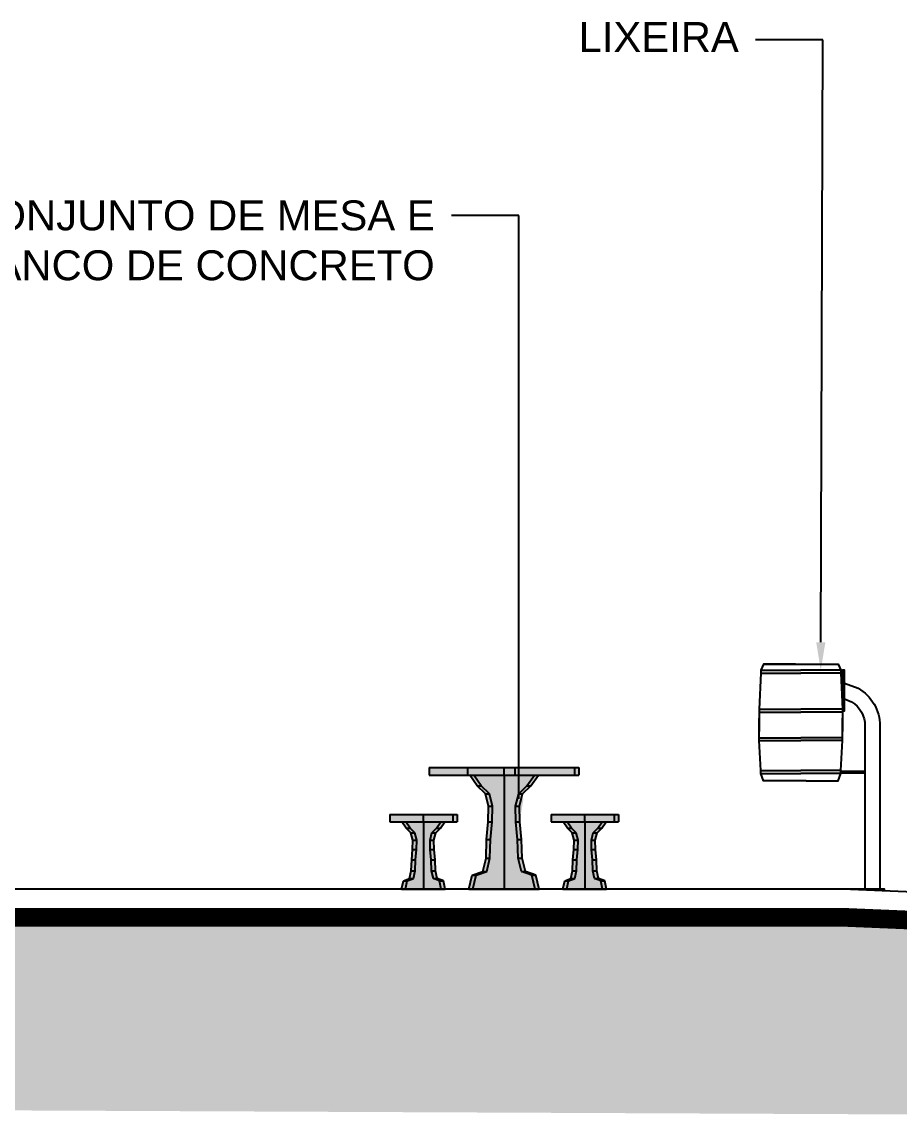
# Model space of a CAD drawing. Header units: metres. Extents: x 2304 to 3408, y 318 to 588.
# Drawn here: x 2640.14 to 2644.83, y 346.66 to 352.55 of the extents above; entities that cross this region are included whole.
import ezdxf
from ezdxf import colors
from ezdxf.entities.mleader import LeaderData, LeaderLine
from ezdxf.math import Vec2, Vec3

# ---------------------------------------------------------------- set-up
doc = ezdxf.new("R2010")
doc.units = ezdxf.units.M
doc.header["$LTSCALE"] = 5.5
doc.header["$MEASUREMENT"] = 0
for name, color, linetype in [('HACHURA PISOS', 250, 'Continuous'), ('PENA 01', 1, 'Continuous'), ('PENA 02', 2, 'Continuous'), ('PENA 03', 3, 'Continuous'), ('PENA 06', 6, 'Continuous'), ('TXT ESPECIFICAÇÕES', 7, 'Continuous')]:
    doc.layers.add(name, color=color, linetype=linetype)
doc.styles.get("Standard").update_dxf_attribs({"font": 'arial.ttf'})

# ---------------------------------------------------------------- blocks, each defined once
blk = doc.blocks.new('A$C72E55673')
at = {"true_color": 0xffffff}
h = blk.add_hatch(color=7, dxfattribs=at)
h.dxf.hatch_style = 1
h.paths.add_polyline_path([(0, 0.65), (-0.4, 0.65), (-0.4, 0.61), (0, 0.61)])
h.paths.add_polyline_path([(0.4, 0.65), (0, 0.65), (0, 0.61), (0.4, 0.61)])
h.paths.add_polyline_path([(0.1623, 0.61), (0, 0.61), (0, 0), (0.1662, 0), (0.1492, 0.0744), (0.0928, 0.0954), (0.0751, 0.166), (0.072, 0.265), (0.0638, 0.3603), (0.0618, 0.4441), (0.0783, 0.5096), (0.1226, 0.5528)])
h.paths.add_polyline_path([(0, 0.61), (-0.1623, 0.61), (-0.1226, 0.5528), (-0.0783, 0.5096), (-0.0618, 0.4441), (-0.0638, 0.3603), (-0.072, 0.265), (-0.0751, 0.166), (-0.0928, 0.0954), (-0.1492, 0.0744), (-0.1662, 0), (0, 0)])
h.paths.add_polyline_path([(-0.1623, 0.61), (-0.1835, 0.61), (-0.1438, 0.5528), (-0.1226, 0.5528)])
h.paths.add_polyline_path([(-0.1226, 0.5528), (-0.1438, 0.5528), (-0.0995, 0.5096), (-0.0783, 0.5096)], flags=17)
h.paths.add_polyline_path([(-0.0783, 0.5096), (-0.0995, 0.5096), (-0.083, 0.4441), (-0.0618, 0.4441)], flags=17)
h.paths.add_polyline_path([(-0.0618, 0.4441), (-0.083, 0.4441), (-0.085, 0.3603), (-0.0638, 0.3603)], flags=17)
h.paths.add_polyline_path([(-0.0638, 0.3603), (-0.085, 0.3603), (-0.0932, 0.265), (-0.072, 0.265)], flags=17)
h.paths.add_polyline_path([(-0.072, 0.265), (-0.0932, 0.265), (-0.0963, 0.166), (-0.0751, 0.166)], flags=17)
h.paths.add_polyline_path([(-0.0751, 0.166), (-0.0963, 0.166), (-0.114, 0.0954), (-0.0928, 0.0954)], flags=17)
h.paths.add_polyline_path([(-0.0928, 0.0954), (-0.114, 0.0954), (-0.1704, 0.0744), (-0.1492, 0.0744)])
h.paths.add_polyline_path([(-0.1492, 0.0744), (-0.1704, 0.0744), (-0.1874, 0), (-0.1662, 0)])
h.paths.add_polyline_path([(0.1835, 0.61), (0.1623, 0.61), (0.1226, 0.5528), (0.1438, 0.5528)])
h.paths.add_polyline_path([(0.1438, 0.5528), (0.1226, 0.5528), (0.0783, 0.5096), (0.0995, 0.5096)], flags=17)
h.paths.add_polyline_path([(0.0995, 0.5096), (0.0783, 0.5096), (0.0618, 0.4441), (0.083, 0.4441)], flags=17)
h.paths.add_polyline_path([(0.083, 0.4441), (0.0618, 0.4441), (0.0638, 0.3603), (0.085, 0.3603)], flags=17)
h.paths.add_polyline_path([(0.085, 0.3603), (0.0638, 0.3603), (0.072, 0.265), (0.0932, 0.265)], flags=17)
h.paths.add_polyline_path([(0.0932, 0.265), (0.072, 0.265), (0.0751, 0.166), (0.0963, 0.166)], flags=17)
h.paths.add_polyline_path([(0.0963, 0.166), (0.0751, 0.166), (0.0928, 0.0954), (0.114, 0.0954)], flags=17)
h.paths.add_polyline_path([(0.114, 0.0954), (0.0928, 0.0954), (0.1492, 0.0744), (0.1704, 0.0744)])
h.paths.add_polyline_path([(0.1704, 0.0744), (0.1492, 0.0744), (0.1662, 0), (0.1874, 0)])
h = blk.add_hatch(color=7, dxfattribs=at)
h.dxf.hatch_style = 1
h.paths.add_polyline_path([(-0.4313, 0.4), (-0.6113, 0.4), (-0.6113, 0.36), (-0.4313, 0.36)])
h.paths.add_polyline_path([(-0.4313, 0.36), (-0.5246, 0.36), (-0.5018, 0.3262), (-0.4763, 0.3007), (-0.4669, 0.2621), (-0.468, 0.2126), (-0.4727, 0.1564), (-0.4745, 0.098), (-0.4846, 0.0563), (-0.5171, 0.0439), (-0.5268, 0), (-0.4313, 0)])
h.paths.add_polyline_path([(-0.5246, 0.36), (-0.5458, 0.36), (-0.523, 0.3262), (-0.5018, 0.3262)])
h.paths.add_polyline_path([(-0.5018, 0.3262), (-0.523, 0.3262), (-0.4975, 0.3007), (-0.4763, 0.3007)], flags=17)
h.paths.add_polyline_path([(-0.4763, 0.3007), (-0.4975, 0.3007), (-0.4881, 0.2621), (-0.4669, 0.2621)], flags=17)
h.paths.add_polyline_path([(-0.4669, 0.2621), (-0.4881, 0.2621), (-0.4892, 0.2126), (-0.468, 0.2126)], flags=17)
h.paths.add_polyline_path([(-0.468, 0.2126), (-0.4892, 0.2126), (-0.4939, 0.1564), (-0.4727, 0.1564)], flags=17)
h.paths.add_polyline_path([(-0.4727, 0.1564), (-0.4939, 0.1564), (-0.4957, 0.098), (-0.4745, 0.098)], flags=17)
h.paths.add_polyline_path([(-0.4745, 0.098), (-0.4957, 0.098), (-0.5059, 0.0563), (-0.4846, 0.0563)], flags=17)
h.paths.add_polyline_path([(-0.4846, 0.0563), (-0.5059, 0.0563), (-0.5383, 0.0439), (-0.5171, 0.0439)])
h.paths.add_polyline_path([(-0.5171, 0.0439), (-0.5383, 0.0439), (-0.548, 0), (-0.5268, 0)])
h = blk.add_hatch(color=7, dxfattribs=at)
h.dxf.hatch_style = 1
h.paths.add_polyline_path([(-0.4313, 0.4), (-0.2513, 0.4), (-0.2513, 0.36), (-0.4313, 0.36)])
h.paths.add_polyline_path([(-0.4313, 0.36), (-0.3381, 0.36), (-0.3609, 0.3262), (-0.3864, 0.3007), (-0.3958, 0.2621), (-0.3947, 0.2126), (-0.39, 0.1564), (-0.3882, 0.098), (-0.378, 0.0563), (-0.3456, 0.0439), (-0.3359, 0), (-0.4313, 0)])
h.paths.add_polyline_path([(-0.3381, 0.36), (-0.3169, 0.36), (-0.3397, 0.3262), (-0.3609, 0.3262)])
h.paths.add_polyline_path([(-0.3609, 0.3262), (-0.3397, 0.3262), (-0.3651, 0.3007), (-0.3864, 0.3007)], flags=17)
h.paths.add_polyline_path([(-0.3864, 0.3007), (-0.3651, 0.3007), (-0.3746, 0.2621), (-0.3958, 0.2621)], flags=17)
h.paths.add_polyline_path([(-0.3958, 0.2621), (-0.3746, 0.2621), (-0.3735, 0.2126), (-0.3947, 0.2126)], flags=17)
h.paths.add_polyline_path([(-0.3947, 0.2126), (-0.3735, 0.2126), (-0.3688, 0.1564), (-0.39, 0.1564)], flags=17)
h.paths.add_polyline_path([(-0.39, 0.1564), (-0.3688, 0.1564), (-0.367, 0.098), (-0.3882, 0.098)], flags=17)
h.paths.add_polyline_path([(-0.3882, 0.098), (-0.367, 0.098), (-0.3568, 0.0563), (-0.378, 0.0563)], flags=17)
h.paths.add_polyline_path([(-0.378, 0.0563), (-0.3568, 0.0563), (-0.3244, 0.0439), (-0.3456, 0.0439)])
h.paths.add_polyline_path([(-0.3456, 0.0439), (-0.3244, 0.0439), (-0.3147, 0), (-0.3359, 0)])
h = blk.add_hatch(color=7, dxfattribs=at)
h.dxf.hatch_style = 1
h.paths.add_polyline_path([(0.4313, 0.4), (0.2513, 0.4), (0.2513, 0.36), (0.4313, 0.36)])
h.paths.add_polyline_path([(0.4313, 0.36), (0.3381, 0.36), (0.3609, 0.3262), (0.3864, 0.3007), (0.3958, 0.2621), (0.3947, 0.2126), (0.39, 0.1564), (0.3882, 0.098), (0.378, 0.0563), (0.3456, 0.0439), (0.3359, 0), (0.4313, 0)])
h.paths.add_polyline_path([(0.3381, 0.36), (0.3169, 0.36), (0.3397, 0.3262), (0.3609, 0.3262)])
h.paths.add_polyline_path([(0.3609, 0.3262), (0.3397, 0.3262), (0.3651, 0.3007), (0.3864, 0.3007)], flags=17)
h.paths.add_polyline_path([(0.3864, 0.3007), (0.3651, 0.3007), (0.3746, 0.2621), (0.3958, 0.2621)], flags=17)
h.paths.add_polyline_path([(0.3958, 0.2621), (0.3746, 0.2621), (0.3735, 0.2126), (0.3947, 0.2126)], flags=17)
h.paths.add_polyline_path([(0.3947, 0.2126), (0.3735, 0.2126), (0.3688, 0.1564), (0.39, 0.1564)], flags=17)
h.paths.add_polyline_path([(0.39, 0.1564), (0.3688, 0.1564), (0.367, 0.098), (0.3882, 0.098)], flags=17)
h.paths.add_polyline_path([(0.3882, 0.098), (0.367, 0.098), (0.3568, 0.0563), (0.378, 0.0563)], flags=17)
h.paths.add_polyline_path([(0.378, 0.0563), (0.3568, 0.0563), (0.3244, 0.0439), (0.3456, 0.0439)])
h.paths.add_polyline_path([(0.3456, 0.0439), (0.3244, 0.0439), (0.3147, 0), (0.3359, 0)])
h = blk.add_hatch(color=7, dxfattribs=at)
h.dxf.hatch_style = 1
h.paths.add_polyline_path([(0.4313, 0.4), (0.6113, 0.4), (0.6113, 0.36), (0.4313, 0.36)])
h.paths.add_polyline_path([(0.4313, 0.36), (0.5246, 0.36), (0.5018, 0.3262), (0.4763, 0.3007), (0.4669, 0.2621), (0.468, 0.2126), (0.4727, 0.1564), (0.4745, 0.098), (0.4846, 0.0563), (0.5171, 0.0439), (0.5268, 0), (0.4313, 0)])
h.paths.add_polyline_path([(0.5246, 0.36), (0.5458, 0.36), (0.523, 0.3262), (0.5018, 0.3262)])
h.paths.add_polyline_path([(0.5018, 0.3262), (0.523, 0.3262), (0.4975, 0.3007), (0.4763, 0.3007)], flags=17)
h.paths.add_polyline_path([(0.4763, 0.3007), (0.4975, 0.3007), (0.4881, 0.2621), (0.4669, 0.2621)], flags=17)
h.paths.add_polyline_path([(0.4669, 0.2621), (0.4881, 0.2621), (0.4892, 0.2126), (0.468, 0.2126)], flags=17)
h.paths.add_polyline_path([(0.468, 0.2126), (0.4892, 0.2126), (0.4939, 0.1564), (0.4727, 0.1564)], flags=17)
h.paths.add_polyline_path([(0.4727, 0.1564), (0.4939, 0.1564), (0.4957, 0.098), (0.4745, 0.098)], flags=17)
h.paths.add_polyline_path([(0.4745, 0.098), (0.4957, 0.098), (0.5059, 0.0563), (0.4846, 0.0563)], flags=17)
h.paths.add_polyline_path([(0.4846, 0.0563), (0.5059, 0.0563), (0.5383, 0.0439), (0.5171, 0.0439)])
h.paths.add_polyline_path([(0.5171, 0.0439), (0.5383, 0.0439), (0.548, 0), (0.5268, 0)])
at = {"layer": 'HACHURA PISOS'}
h = blk.add_hatch(dxfattribs=at)
h.set_pattern_fill('HACH22,_O', color=256, scale=0.01, pattern_type=2)
h.set_pattern_definition([(90, (-0.39, 0.61), (-1.8168, 1e-16), []), (90, (-0.3759, 0.61), (-1.8168, 1e-16), []), (90, (-0.3559, 0.61), (-1.8168, 1e-16), []), (90, (-0.3276, 0.61), (-1.8168, 1e-16), []), (90, (-0.2876, 0.61), (-1.8168, 1e-16), []), (90, (-0.231, 0.61), (-1.8168, 1e-16), []), (90, (-0.151, 0.61), (-1.8168, 1e-16), []), (90, (-0.0379, 0.61), (-1.8168, 1e-16), []), (90, (0.1221, 0.61), (-1.8168, 1e-16), []), (90, (0.3484, 0.61), (-1.8168, 1e-16), []), (90, (0.6684, 0.61), (-1.8168, 1e-16), []), (90, (0.8947, 0.61), (-1.8168, 1e-16), []), (90, (1.0547, 0.61), (-1.8168, 1e-16), []), (90, (1.1678, 0.61), (-1.8168, 1e-16), []), (90, (1.2478, 0.61), (-1.8168, 1e-16), []), (90, (1.3044, 0.61), (-1.8168, 1e-16), []), (90, (1.3444, 0.61), (-1.8168, 1e-16), []), (90, (1.3727, 0.61), (-1.8168, 1e-16), []), (90, (1.3927, 0.61), (-1.8168, 1e-16), []), (90, (1.4068, 0.61), (-1.8168, 1e-16), []), (90, (1.4168, 0.61), (-1.8168, 1e-16), [])])
h.paths.add_polyline_path([(-0.0384, 0.65), (-0.4, 0.65), (-0.4, 0.61), (-0.0496, 0.61)])
h = blk.add_hatch(dxfattribs=at)
h.set_pattern_fill('HACH22,_O', color=256, scale=0.01, pattern_type=2)
h.set_pattern_definition([(90, (0.39, 0.61), (1.8168, -1e-16), []), (90, (0.3759, 0.61), (1.8168, -1e-16), []), (90, (0.3559, 0.61), (1.8168, -1e-16), []), (90, (0.3276, 0.61), (1.8168, -1e-16), []), (90, (0.2876, 0.61), (1.8168, -1e-16), []), (90, (0.231, 0.61), (1.8168, -1e-16), []), (90, (0.151, 0.61), (1.8168, -1e-16), []), (90, (0.0379, 0.61), (1.8168, -1e-16), []), (90, (-0.1221, 0.61), (1.8168, -1e-16), []), (90, (-0.3484, 0.61), (1.8168, -1e-16), []), (90, (-0.6684, 0.61), (1.8168, -1e-16), []), (90, (-0.8947, 0.61), (1.8168, -1e-16), []), (90, (-1.0547, 0.61), (1.8168, -1e-16), []), (90, (-1.1678, 0.61), (1.8168, -1e-16), []), (90, (-1.2478, 0.61), (1.8168, -1e-16), []), (90, (-1.3044, 0.61), (1.8168, -1e-16), []), (90, (-1.3444, 0.61), (1.8168, -1e-16), []), (90, (-1.3727, 0.61), (1.8168, -1e-16), []), (90, (-1.3927, 0.61), (1.8168, -1e-16), []), (90, (-1.4068, 0.61), (1.8168, -1e-16), []), (90, (-1.4168, 0.61), (1.8168, -1e-16), [])])
h.paths.add_polyline_path([(0.0384, 0.65), (0.4, 0.65), (0.4, 0.61), (0.0496, 0.61)])
h = blk.add_hatch(dxfattribs=at)
h.set_pattern_fill('HACH22,_O', color=256, scale=0.01, pattern_type=2)
h.set_pattern_definition([(90, (-0.6013, 0.36), (-1.8168, 1e-16), []), (90, (-0.5872, 0.36), (-1.8168, 1e-16), []), (90, (-0.5672, 0.36), (-1.8168, 1e-16), []), (90, (-0.539, 0.36), (-1.8168, 1e-16), []), (90, (-0.499, 0.36), (-1.8168, 1e-16), []), (90, (-0.4423, 0.36), (-1.8168, 1e-16), []), (90, (-0.3623, 0.36), (-1.8168, 1e-16), []), (90, (-0.2492, 0.36), (-1.8168, 1e-16), []), (90, (-0.0892, 0.36), (-1.8168, 1e-16), []), (90, (0.137, 0.36), (-1.8168, 1e-16), []), (90, (0.457, 0.36), (-1.8168, 1e-16), []), (90, (0.6834, 0.36), (-1.8168, 1e-16), []), (90, (0.8434, 0.36), (-1.8168, 1e-16), []), (90, (0.9565, 0.36), (-1.8168, 1e-16), []), (90, (1.0365, 0.36), (-1.8168, 1e-16), []), (90, (1.093, 0.36), (-1.8168, 1e-16), []), (90, (1.133, 0.36), (-1.8168, 1e-16), []), (90, (1.1614, 0.36), (-1.8168, 1e-16), []), (90, (1.1814, 0.36), (-1.8168, 1e-16), []), (90, (1.1955, 0.36), (-1.8168, 1e-16), []), (90, (1.2055, 0.36), (-1.8168, 1e-16), [])])
h.paths.add_polyline_path([(-0.454, 0.4), (-0.6113, 0.4), (-0.6113, 0.36), (-0.4603, 0.36)])
h = blk.add_hatch(dxfattribs=at)
h.set_pattern_fill('HACH22,_O', color=256, scale=0.01, pattern_type=2)
h.set_pattern_definition([(90, (-0.2613, 0.36), (1.8168, 1e-16), []), (90, (-0.2754, 0.36), (1.8168, 1e-16), []), (90, (-0.2954, 0.36), (1.8168, 1e-16), []), (90, (-0.3237, 0.36), (1.8168, 1e-16), []), (90, (-0.3637, 0.36), (1.8168, 1e-16), []), (90, (-0.4203, 0.36), (1.8168, 1e-16), []), (90, (-0.5003, 0.36), (1.8168, 1e-16), []), (90, (-0.6134, 0.36), (1.8168, 1e-16), []), (90, (-0.7734, 0.36), (1.8168, 1e-16), []), (90, (-0.9997, 0.36), (1.8168, 1e-16), []), (90, (-1.3197, 0.36), (1.8168, 1e-16), []), (90, (-1.546, 0.36), (1.8168, 1e-16), []), (90, (-1.706, 0.36), (1.8168, 1e-16), []), (90, (-1.8191, 0.36), (1.8168, 1e-16), []), (90, (-1.8991, 0.36), (1.8168, 1e-16), []), (90, (-1.9557, 0.36), (1.8168, 1e-16), []), (90, (-1.9957, 0.36), (1.8168, 1e-16), []), (90, (-2.024, 0.36), (1.8168, 1e-16), []), (90, (-2.044, 0.36), (1.8168, 1e-16), []), (90, (-2.0581, 0.36), (1.8168, 1e-16), []), (90, (-2.0681, 0.36), (1.8168, 1e-16), [])])
h.paths.add_polyline_path([(-0.4086, 0.4), (-0.2513, 0.4), (-0.2513, 0.36), (-0.4024, 0.36)])
h = blk.add_hatch(dxfattribs=at)
h.set_pattern_fill('HACH22,_O', color=256, scale=0.01, pattern_type=2)
h.set_pattern_definition([(90, (0.2613, 0.36), (-1.8168, 1e-16), []), (90, (0.2754, 0.36), (-1.8168, 1e-16), []), (90, (0.2954, 0.36), (-1.8168, 1e-16), []), (90, (0.3237, 0.36), (-1.8168, 1e-16), []), (90, (0.3637, 0.36), (-1.8168, 1e-16), []), (90, (0.4203, 0.36), (-1.8168, 1e-16), []), (90, (0.5003, 0.36), (-1.8168, 1e-16), []), (90, (0.6134, 0.36), (-1.8168, 1e-16), []), (90, (0.7734, 0.36), (-1.8168, 1e-16), []), (90, (0.9997, 0.36), (-1.8168, 1e-16), []), (90, (1.3197, 0.36), (-1.8168, 1e-16), []), (90, (1.546, 0.36), (-1.8168, 1e-16), []), (90, (1.706, 0.36), (-1.8168, 1e-16), []), (90, (1.8191, 0.36), (-1.8168, 1e-16), []), (90, (1.8991, 0.36), (-1.8168, 1e-16), []), (90, (1.9557, 0.36), (-1.8168, 1e-16), []), (90, (1.9957, 0.36), (-1.8168, 1e-16), []), (90, (2.024, 0.36), (-1.8168, 1e-16), []), (90, (2.044, 0.36), (-1.8168, 1e-16), []), (90, (2.0581, 0.36), (-1.8168, 1e-16), []), (90, (2.0681, 0.36), (-1.8168, 1e-16), [])])
h.paths.add_polyline_path([(0.4086, 0.4), (0.2513, 0.4), (0.2513, 0.36), (0.4024, 0.36)])
h = blk.add_hatch(dxfattribs=at)
h.set_pattern_fill('HACH22,_O', color=256, scale=0.01, pattern_type=2)
h.set_pattern_definition([(90, (0.6013, 0.36), (1.8168, 1e-16), []), (90, (0.5872, 0.36), (1.8168, 1e-16), []), (90, (0.5672, 0.36), (1.8168, 1e-16), []), (90, (0.539, 0.36), (1.8168, 1e-16), []), (90, (0.499, 0.36), (1.8168, 1e-16), []), (90, (0.4423, 0.36), (1.8168, 1e-16), []), (90, (0.3623, 0.36), (1.8168, 1e-16), []), (90, (0.2492, 0.36), (1.8168, 1e-16), []), (90, (0.0892, 0.36), (1.8168, 1e-16), []), (90, (-0.137, 0.36), (1.8168, 1e-16), []), (90, (-0.457, 0.36), (1.8168, 1e-16), []), (90, (-0.6834, 0.36), (1.8168, 1e-16), []), (90, (-0.8434, 0.36), (1.8168, 1e-16), []), (90, (-0.9565, 0.36), (1.8168, 1e-16), []), (90, (-1.0365, 0.36), (1.8168, 1e-16), []), (90, (-1.093, 0.36), (1.8168, 1e-16), []), (90, (-1.133, 0.36), (1.8168, 1e-16), []), (90, (-1.1614, 0.36), (1.8168, 1e-16), []), (90, (-1.1814, 0.36), (1.8168, 1e-16), []), (90, (-1.1955, 0.36), (1.8168, 1e-16), []), (90, (-1.2055, 0.36), (1.8168, 1e-16), [])])
h.paths.add_polyline_path([(0.454, 0.4), (0.6113, 0.4), (0.6113, 0.36), (0.4603, 0.36)])
for p, q in [((0, 0.61), (0, 0.65)), ((-0.4313, 0.36), (-0.4313, 0.4)), ((0.4313, 0.36), (0.4313, 0.4))]:
    blk.add_line(p, q, dxfattribs=at)
at = {"layer": 'PENA 02'}
for p, q in [((-0.1438, 0.5528), (-0.1835, 0.61)), ((-0.1226, 0.5528), (-0.1623, 0.61)), ((0, 0.61), (0, 0)), ((0.1226, 0.5528), (0.1623, 0.61)), ((0.1438, 0.5528), (0.1835, 0.61)), ((-0.0995, 0.5096), (-0.1438, 0.5528)), ((-0.1438, 0.5528), (-0.1226, 0.5528)), ((-0.0783, 0.5096), (-0.1226, 0.5528)), ((0.0783, 0.5096), (0.1226, 0.5528)), ((0.0995, 0.5096), (0.1438, 0.5528)), ((0.1226, 0.5528), (0.1438, 0.5528)), ((-0.083, 0.4441), (-0.0995, 0.5096)), ((-0.0995, 0.5096), (-0.0783, 0.5096)), ((-0.0618, 0.4441), (-0.0783, 0.5096)), ((0.0618, 0.4441), (0.0783, 0.5096)), ((0.0783, 0.5096), (0.0995, 0.5096)), ((0.083, 0.4441), (0.0995, 0.5096)), ((-0.085, 0.3603), (-0.083, 0.4441)), ((-0.083, 0.4441), (-0.0618, 0.4441)), ((-0.0638, 0.3603), (-0.0618, 0.4441)), ((0.0618, 0.4441), (0.083, 0.4441)), ((0.0638, 0.3603), (0.0618, 0.4441)), ((0.085, 0.3603), (0.083, 0.4441)), ((-0.523, 0.3262), (-0.5458, 0.36)), ((-0.5018, 0.3262), (-0.5246, 0.36)), ((-0.4313, 0.36), (-0.4313, 0)), ((-0.3609, 0.3262), (-0.3381, 0.36)), ((-0.3397, 0.3262), (-0.3169, 0.36)), ((-0.0932, 0.265), (-0.085, 0.3603)), ((-0.085, 0.3603), (-0.0638, 0.3603)), ((-0.072, 0.265), (-0.0638, 0.3603)), ((0.0638, 0.3603), (0.085, 0.3603)), ((0.072, 0.265), (0.0638, 0.3603)), ((0.0932, 0.265), (0.085, 0.3603)), ((0.3397, 0.3262), (0.3169, 0.36)), ((0.3609, 0.3262), (0.3381, 0.36)), ((0.4313, 0.36), (0.4313, 0)), ((0.5018, 0.3262), (0.5246, 0.36)), ((0.523, 0.3262), (0.5458, 0.36)), ((-0.4975, 0.3007), (-0.523, 0.3262)), ((-0.523, 0.3262), (-0.5018, 0.3262)), ((-0.4763, 0.3007), (-0.5018, 0.3262)), ((-0.4881, 0.2621), (-0.4975, 0.3007)), ((-0.4975, 0.3007), (-0.4763, 0.3007)), ((-0.4669, 0.2621), (-0.4763, 0.3007)), ((-0.3958, 0.2621), (-0.3864, 0.3007)), ((-0.3864, 0.3007), (-0.3609, 0.3262)), ((-0.3864, 0.3007), (-0.3651, 0.3007)), ((-0.3746, 0.2621), (-0.3651, 0.3007)), ((-0.3651, 0.3007), (-0.3397, 0.3262)), ((-0.3609, 0.3262), (-0.3397, 0.3262)), ((0.3651, 0.3007), (0.3397, 0.3262)), ((0.3397, 0.3262), (0.3609, 0.3262)), ((0.3864, 0.3007), (0.3609, 0.3262)), ((0.3746, 0.2621), (0.3651, 0.3007)), ((0.3651, 0.3007), (0.3864, 0.3007)), ((0.3958, 0.2621), (0.3864, 0.3007)), ((0.4669, 0.2621), (0.4763, 0.3007)), ((0.4763, 0.3007), (0.5018, 0.3262)), ((0.4763, 0.3007), (0.4975, 0.3007)), ((0.4881, 0.2621), (0.4975, 0.3007)), ((0.4975, 0.3007), (0.523, 0.3262)), ((0.5018, 0.3262), (0.523, 0.3262)), ((-0.4892, 0.2126), (-0.4881, 0.2621)), ((-0.4881, 0.2621), (-0.4669, 0.2621)), ((-0.468, 0.2126), (-0.4669, 0.2621)), ((-0.3958, 0.2621), (-0.3746, 0.2621)), ((-0.3947, 0.2126), (-0.3958, 0.2621)), ((-0.3735, 0.2126), (-0.3746, 0.2621)), ((-0.0963, 0.166), (-0.0932, 0.265)), ((-0.0932, 0.265), (-0.072, 0.265)), ((-0.0751, 0.166), (-0.072, 0.265)), ((0.072, 0.265), (0.0932, 0.265)), ((0.0751, 0.166), (0.072, 0.265)), ((0.0963, 0.166), (0.0932, 0.265)), ((0.3735, 0.2126), (0.3746, 0.2621)), ((0.3746, 0.2621), (0.3958, 0.2621)), ((0.3947, 0.2126), (0.3958, 0.2621)), ((0.4669, 0.2621), (0.4881, 0.2621)), ((0.468, 0.2126), (0.4669, 0.2621)), ((0.4892, 0.2126), (0.4881, 0.2621)), ((-0.4939, 0.1564), (-0.4892, 0.2126)), ((-0.4892, 0.2126), (-0.468, 0.2126)), ((-0.4727, 0.1564), (-0.468, 0.2126)), ((-0.3947, 0.2126), (-0.3735, 0.2126)), ((-0.39, 0.1564), (-0.3947, 0.2126)), ((-0.3688, 0.1564), (-0.3735, 0.2126)), ((0.3688, 0.1564), (0.3735, 0.2126)), ((0.3735, 0.2126), (0.3947, 0.2126)), ((0.39, 0.1564), (0.3947, 0.2126)), ((0.468, 0.2126), (0.4892, 0.2126)), ((0.4727, 0.1564), (0.468, 0.2126)), ((0.4939, 0.1564), (0.4892, 0.2126)), ((-0.4957, 0.098), (-0.4939, 0.1564)), ((-0.4939, 0.1564), (-0.4727, 0.1564)), ((-0.4745, 0.098), (-0.4727, 0.1564)), ((-0.39, 0.1564), (-0.3688, 0.1564)), ((-0.3882, 0.098), (-0.39, 0.1564)), ((-0.367, 0.098), (-0.3688, 0.1564)), ((-0.114, 0.0954), (-0.0963, 0.166)), ((-0.0963, 0.166), (-0.0751, 0.166)), ((-0.0928, 0.0954), (-0.0751, 0.166)), ((0.0928, 0.0954), (0.0751, 0.166)), ((0.0751, 0.166), (0.0963, 0.166)), ((0.114, 0.0954), (0.0963, 0.166)), ((0.367, 0.098), (0.3688, 0.1564)), ((0.3688, 0.1564), (0.39, 0.1564)), ((0.3882, 0.098), (0.39, 0.1564)), ((0.4727, 0.1564), (0.4939, 0.1564)), ((0.4745, 0.098), (0.4727, 0.1564)), ((0.4957, 0.098), (0.4939, 0.1564)), ((-0.5059, 0.0563), (-0.4957, 0.098)), ((-0.4957, 0.098), (-0.4745, 0.098)), ((-0.4846, 0.0563), (-0.4745, 0.098)), ((-0.3882, 0.098), (-0.367, 0.098)), ((-0.378, 0.0563), (-0.3882, 0.098)), ((-0.3568, 0.0563), (-0.367, 0.098)), ((-0.1874, 0), (-0.1704, 0.0744)), ((-0.1704, 0.0744), (-0.114, 0.0954)), ((-0.1704, 0.0744), (-0.1492, 0.0744)), ((-0.1662, 0), (-0.1492, 0.0744)), ((-0.1492, 0.0744), (-0.0928, 0.0954)), ((-0.114, 0.0954), (-0.0928, 0.0954)), ((0.1492, 0.0744), (0.0928, 0.0954)), ((0.0928, 0.0954), (0.114, 0.0954)), ((0.1704, 0.0744), (0.114, 0.0954)), ((0.1662, 0), (0.1492, 0.0744)), ((0.1492, 0.0744), (0.1704, 0.0744)), ((0.1874, 0), (0.1704, 0.0744)), ((0.3568, 0.0563), (0.367, 0.098)), ((0.367, 0.098), (0.3882, 0.098)), ((0.378, 0.0563), (0.3882, 0.098)), ((0.4745, 0.098), (0.4957, 0.098)), ((0.4846, 0.0563), (0.4745, 0.098)), ((0.5059, 0.0563), (0.4957, 0.098)), ((-0.548, 0), (-0.5383, 0.0439)), ((-0.548, 0), (-0.3147, 0)), ((-0.5383, 0.0439), (-0.5059, 0.0563)), ((-0.5383, 0.0439), (-0.5171, 0.0439)), ((-0.5268, 0), (-0.5171, 0.0439)), ((-0.5171, 0.0439), (-0.4846, 0.0563)), ((-0.5059, 0.0563), (-0.4846, 0.0563)), ((-0.378, 0.0563), (-0.3568, 0.0563)), ((-0.3456, 0.0439), (-0.378, 0.0563)), ((-0.3244, 0.0439), (-0.3568, 0.0563)), ((-0.3456, 0.0439), (-0.3244, 0.0439)), ((-0.3359, 0), (-0.3456, 0.0439)), ((-0.3147, 0), (-0.3244, 0.0439)), ((-0.1874, 0), (0.1874, 0)), ((0.3147, 0), (0.3244, 0.0439)), ((0.3147, 0), (0.548, 0)), ((0.3244, 0.0439), (0.3568, 0.0563)), ((0.3244, 0.0439), (0.3456, 0.0439)), ((0.3359, 0), (0.3456, 0.0439)), ((0.3456, 0.0439), (0.378, 0.0563)), ((0.3568, 0.0563), (0.378, 0.0563)), ((0.4846, 0.0563), (0.5059, 0.0563)), ((0.5171, 0.0439), (0.4846, 0.0563)), ((0.5383, 0.0439), (0.5059, 0.0563)), ((0.5171, 0.0439), (0.5383, 0.0439)), ((0.5268, 0), (0.5171, 0.0439)), ((0.548, 0), (0.5383, 0.0439))]:
    blk.add_line(p, q, dxfattribs=at)
at = {"layer": 'PENA 03'}
for p, q in [((-0.4, 0.65), (-0.4, 0.61)), ((-0.4, 0.65), (0.4, 0.65)), ((0.4, 0.65), (0.4, 0.61)), ((-0.4, 0.61), (0.4, 0.61)), ((-0.6113, 0.4), (-0.6113, 0.36)), ((-0.6113, 0.4), (-0.2513, 0.4)), ((-0.6113, 0.36), (-0.2513, 0.36)), ((-0.2513, 0.4), (-0.2513, 0.36)), ((0.2513, 0.4), (0.2513, 0.36)), ((0.2513, 0.4), (0.6113, 0.4)), ((0.2513, 0.36), (0.6113, 0.36)), ((0.6113, 0.4), (0.6113, 0.36))]:
    blk.add_line(p, q, dxfattribs=at)

msp = doc.modelspace()

# ---------------------------------------------------------------- hatches: boundary and pattern name
at = {"layer": 'PENA 01', "ltscale": 1.5}
h = msp.add_hatch(dxfattribs=at)
h.set_pattern_fill('EARTH', color=256, scale=0.75, angle=45, style=0, double=1)
h.set_pattern_definition([(45, (2571.2172, 331.6348), (3e-17, 0.26516504), [0.1875, -0.1875]), (45, (2571.16747, 331.68452), (3e-17, 0.26516504), [0.1875, -0.1875]), (45, (2571.11775, 331.73424), (3e-17, 0.26516504), [0.1875, -0.1875]), (135, (2571.11775, 331.76739), (-0.26516504, 6e-17), [0.1875, -0.1875]), (135, (2571.16747, 331.8171), (-0.26516504, 6e-17), [0.1875, -0.1875]), (135, (2571.2172, 331.86682), (-0.26516504, 6e-17), [0.1875, -0.1875])])
h.paths.add_polyline_path([(2644.5242, 347.7619), (2632.3505, 347.7619), (2632.3505, 347.9219), (2630.8224, 347.9219), (2630.8224, 347.9619), (2622.9774, 347.9619), (2622.9774, 347.4519), (2620.9474, 347.4519), (2620.9474, 347.6519), (2620.1224, 347.6519), (2620.1224, 347.6119), (2620.0824, 347.6119), (2620.0824, 347.2519), (2619.3624, 347.2519), (2619.3624, 347.6119), (2619.3224, 347.6119), (2618.3577, 347.6519), (2618.3577, 346.8267), (2656.218, 346.6567), (2656.218, 347.3119), (2652.8193, 347.3119), (2652.8193, 347.418)])

# ---------------------------------------------------------------- linework, layer by layer
at = {"layer": 'PENA 01'}
for p, q in [((2644.091, 349.0824), (2644.3043, 349.0824)), ((2644.091, 349.0674), (2644.3043, 349.0674)), ((2644.5177, 349.0824), (2644.3043, 349.0824)), ((2644.5177, 349.0674), (2644.3043, 349.0674)), ((2644.0813, 348.8737), (2644.3043, 348.8737)), ((2644.0813, 348.8587), (2644.3043, 348.8587)), ((2644.5274, 348.8737), (2644.3043, 348.8737)), ((2644.5274, 348.8587), (2644.3043, 348.8587)), ((2644.0813, 348.7216), (2644.3043, 348.7216)), ((2644.0813, 348.7066), (2644.3043, 348.7066)), ((2644.5274, 348.7216), (2644.3043, 348.7216)), ((2644.5274, 348.7066), (2644.3043, 348.7066)), ((2644.091, 348.5456), (2644.3043, 348.5456)), ((2644.091, 348.5306), (2644.3043, 348.5306)), ((2644.5177, 348.5456), (2644.3043, 348.5456)), ((2644.5177, 348.5306), (2644.3043, 348.5306)), ((2644.5177, 348.5431), (2644.6475, 348.5431)), ((2644.5177, 348.5331), (2644.6475, 348.5331))]:
    msp.add_line(p, q, dxfattribs=at)
for points in [[(2644.2759, 349.1146), (2644.1043, 349.1146), (2644.091, 349.0824), (2644.091, 349.0674), (2644.0813, 348.8737), (2644.0813, 348.8587), (2644.0813, 348.7548)], [(2644.1043, 349.1146), (2644.5043, 349.1146)], [(2644.3328, 349.1146), (2644.5043, 349.1146), (2644.5177, 349.0824), (2644.5177, 349.0674), (2644.5274, 348.8737), (2644.5274, 348.8587), (2644.5274, 348.7548)], [(2644.3328, 348.4917), (2644.1043, 348.4917), (2644.091, 348.5306), (2644.091, 348.5456), (2644.0813, 348.7066), (2644.0813, 348.7216), (2644.0813, 348.8255)], [(2644.3328, 348.4917), (2644.5043, 348.4917), (2644.5177, 348.5306), (2644.5177, 348.5456), (2644.5274, 348.7066), (2644.5274, 348.7216), (2644.5274, 348.8255)], [(2644.7525, 347.9017), (2644.7525, 347.9119), (2644.5274, 347.9119)]]:
    msp.add_lwpolyline(points, dxfattribs=at)
msp.add_lwpolyline([(2644.5274, 348.8662), (2644.5375, 348.8662), (2644.5375, 349.0828), (2644.5274, 349.0828)], close=True, dxfattribs=at)
for points in [[(2644.5375, 349.0142), (2644.6112, 348.9865, -0.267949), (2644.7275, 348.785), (2644.7275, 347.9119)], [(2644.5375, 348.9287), (2644.5763, 348.9142, -0.257629), (2644.6475, 348.785), (2644.6475, 347.9119)]]:
    msp.add_lwpolyline(points, format="xyb", dxfattribs=at)
at = {"layer": 'PENA 02', "const_width": 0.1}
msp.add_lwpolyline([(2656.218, 347.3119), (2652.8193, 347.3119), (2652.8193, 347.418), (2644.5242, 347.7619), (2632.3505, 347.7619), (2632.3505, 347.9219), (2630.8224, 347.9219), (2630.8224, 347.9619), (2622.9774, 347.9619), (2622.9774, 347.4519), (2620.9474, 347.4519), (2620.9474, 347.6519), (2620.1224, 347.6519), (2620.1224, 347.6119), (2620.0824, 347.6119), (2620.0824, 347.2519), (2619.3624, 347.2519), (2619.3624, 347.6119), (2619.3224, 347.6119), (2619.3224, 347.6519), (2618.3577, 347.6519)], dxfattribs=at)
at = {"layer": 'PENA 06'}
msp.add_lwpolyline([(2656.218, 347.4619), (2652.9693, 347.4619), (2652.9693, 347.5619), (2652.8693, 347.5619), (2644.5274, 347.9119), (2632.5005, 347.9119), (2632.5005, 348.0719), (2630.9724, 348.0719)], dxfattribs=at)

# ---------------------------------------------------------------- block references
at = {"layer": 'PENA 03'}
msp.add_blockref('A$C72E55673', (2642.7174, 347.9119), dxfattribs=at)

# ---------------------------------------------------------------- leaders
at = {"layer": 'TXT ESPECIFICAÇÕES', "ltscale": 0.05}
ml = msp.add_multileader_mtext('Standard', dxfattribs=at)
ml.set_content('LIXEIRA', color=256)
ml.set_leader_properties()
ml.build(insert=Vec2(0, 0))
ml.multileader.update_dxf_attribs({"dogleg_length": 0.36, "arrow_head_size": 0.15})
ctx = ml.context
ctx.base_point, ctx.char_height, ctx.arrow_head_size, ctx.landing_gap_size, ctx.plane_origin = Vec3(2643.0418, 352.4519), 0.16, 0.15, 0.09, Vec3(2646.4787, 349.9073)
ctx.text_align_type = 2
notes = []
notes.append((ctx, [(0, (1, 1, 0), (2644.4229, 352.4519), (-1, 0), 0.36, [(0, [(2644.411, 349.0824)], 0, [])])]))
ctx.mtext.insert, ctx.mtext.alignment, ctx.mtext.flow_direction = Vec3(2643.9729, 352.5479), 3, 5
ml = msp.add_multileader_mtext('Standard', dxfattribs=at)
ml.set_content('CONJUNTO DE MESA E\\PBANCO DE CONCRETO', color=256)
ml.set_leader_properties()
ml.build(insert=Vec2(0, 0))
ml.multileader.update_dxf_attribs({"dogleg_length": 0.36, "arrow_head_size": 0.15})
ctx = ml.context
ctx.base_point, ctx.char_height, ctx.arrow_head_size, ctx.landing_gap_size, ctx.plane_origin = Vec3(2639.7587, 351.5129), 0.16, 0.15, 0.09, Vec3(2644.8524, 348.9684)
ctx.text_align_type = 2
notes.append((ctx, [(0, (1, 1, 0), (2642.7966, 351.5129), (-1, 0), 0.36, [(0, [(2642.7966, 348.2451)], 0, [])])]))
ctx.mtext.insert, ctx.mtext.alignment, ctx.mtext.flow_direction = Vec3(2642.3466, 351.5943), 3, 5
for ctx, leaders in notes:
    for number, flags, end, landing, length, lines in leaders:
        leader = LeaderData()
        leader.index, (leader.has_last_leader_line, leader.has_dogleg_vector, leader.attachment_direction) = number, flags
        leader.last_leader_point, leader.dogleg_vector, leader.dogleg_length = Vec3(end), Vec3(landing), length
        for number, points, colour, breaks in lines:
            line = LeaderLine()
            line.index, line.vertices, line.color, line.breaks = number, Vec3.list(points), colors.encode_raw_color(colour), breaks
            leader.lines.append(line)
        ctx.leaders.append(leader)

doc.saveas('drawing.dxf')
